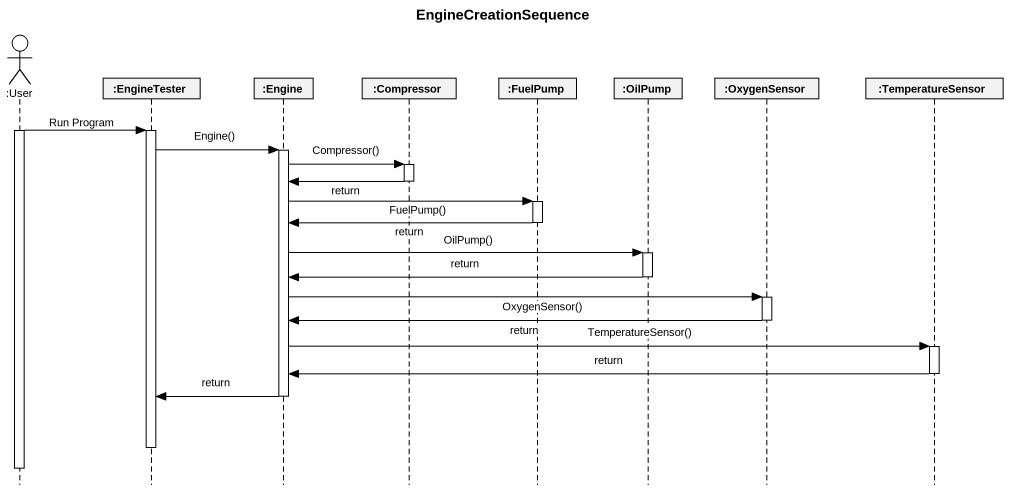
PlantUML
@startuml
title EngineCreationSequence
hide footbox
actor ":User" as User
participant ":EngineTester" as EngineTester
participant ":Engine" as Engine
participant ":Compressor" as Compressor
participant ":FuelPump" as FuelPump
participant ":OilPump" as OilPump
participant ":OxygenSensor" as OxygenSensor
participant ":TemperatureSensor" as TemperatureSensor

activate User
User -> EngineTester : Run Program
activate EngineTester
EngineTester -> Engine : Engine()
activate Engine
Engine -> Compressor : Compressor()
activate Compressor
Compressor -> Engine : return
deactivate Compressor
Engine -> FuelPump : FuelPump()
activate FuelPump
FuelPump -> Engine : return
deactivate FuelPump
Engine -> OilPump : OilPump()
activate OilPump
OilPump -> Engine : return
deactivate OilPump
Engine -> OxygenSensor : OxygenSensor()
activate OxygenSensor
OxygenSensor -> Engine : return
deactivate OxygenSensor
Engine -> TemperatureSensor : TemperatureSensor()
activate TemperatureSensor
TemperatureSensor -> Engine : return
deactivate TemperatureSensor
Engine -> EngineTester : return
deactivate Engine
deactivate EngineTester
deactivate User
@enduml
